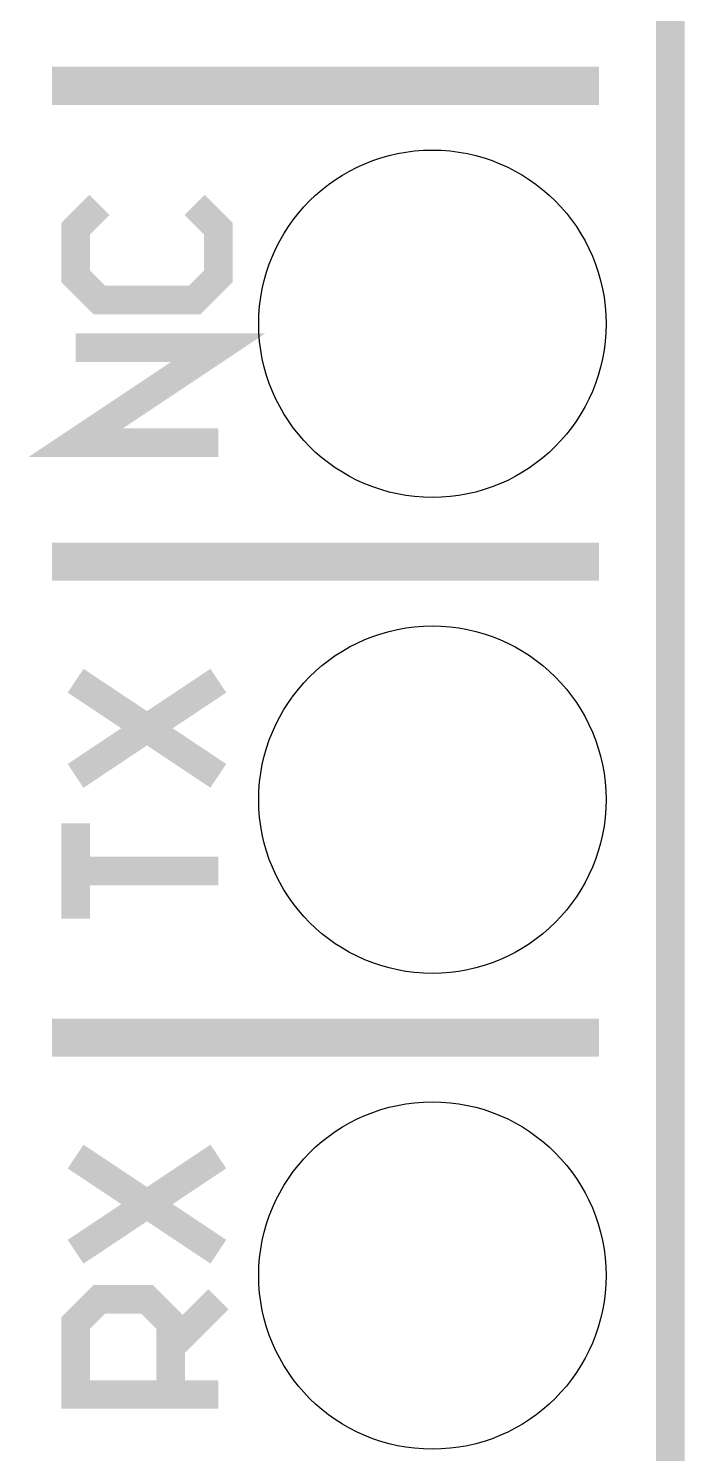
# Model space of a CAD drawing. Extents: x -1.3 to 24.2, y -3.9 to 53.4.
# Drawn here: x 20.7 to 24.21, y 9.21 to 16.82 of the extents above; entities that cross this region are included whole.
import ezdxf

# ---------------------------------------------------------------- set-up
doc = ezdxf.new("R2010")
doc.units = 0
doc.layers.get('0').update_dxf_attribs({"linetype": 'CONTINUOUS'})
for name, color, linetype in [('WIFI_BLE_CLICK_V102_GKO', 5, 'CONTINUOUS'), ('WIFI_BLE_CLICK_V102_GTO', 14, 'CONTINUOUS'), ('WIFI_BLE_CLICK_V102_GTS', 12, 'CONTINUOUS')]:
    doc.layers.add(name, color=color, linetype=linetype)

# ---------------------------------------------------------------- blocks, each defined once
blk = doc.blocks.new('ROUND_38')
blk.add_circle((0, 0), 0.9271)

msp = doc.modelspace()

# ---------------------------------------------------------------- linework, layer by layer
at = {"layer": 'WIFI_BLE_CLICK_V102_GKO', "const_width": 0.1524}
msp.add_lwpolyline([(24.13, -1.27), (24.13, 51.054)], dxfattribs=at)
at = {"layer": 'WIFI_BLE_CLICK_V102_GTO'}
for points, const_width in [([(20.828, 16.51), (23.749, 16.51)], 0.2032), ([(21.082, 15.875), (20.955, 15.748), (20.955, 15.494), (21.082, 15.367), (21.59, 15.367), (21.717, 15.494), (21.717, 15.748), (21.59, 15.875)], 0.1524), ([(21.717, 14.605), (20.955, 14.605), (21.717, 15.113), (20.955, 15.113)], 0.1524), ([(20.828, 13.97), (23.749, 13.97)], 0.2032), ([(20.955, 12.827), (21.717, 13.335)], 0.1524), ([(20.955, 13.335), (21.717, 12.827)], 0.1524), ([(20.955, 12.065), (20.955, 12.573), (20.955, 12.319), (21.717, 12.319)], 0.1524), ([(20.828, 11.43), (23.749, 11.43)], 0.2032), ([(20.955, 10.287), (21.717, 10.795)], 0.1524), ([(20.955, 10.795), (21.717, 10.287)], 0.1524), ([(21.717, 9.525), (20.955, 9.525), (20.955, 9.906), (21.082, 10.033), (21.336, 10.033), (21.463, 9.906), (21.463, 9.525)], 0.1524), ([(21.463, 9.779), (21.717, 10.033)], 0.1524)]:
    msp.add_lwpolyline(points, dxfattribs=dict(at, const_width=const_width))

# ---------------------------------------------------------------- block references
at = {"layer": 'WIFI_BLE_CLICK_V102_GTS'}
for p in [(22.86, 15.24), (22.86, 12.7), (22.86, 10.16)]:
    msp.add_blockref('ROUND_38', p, dxfattribs=at)

doc.saveas('drawing.dxf')
